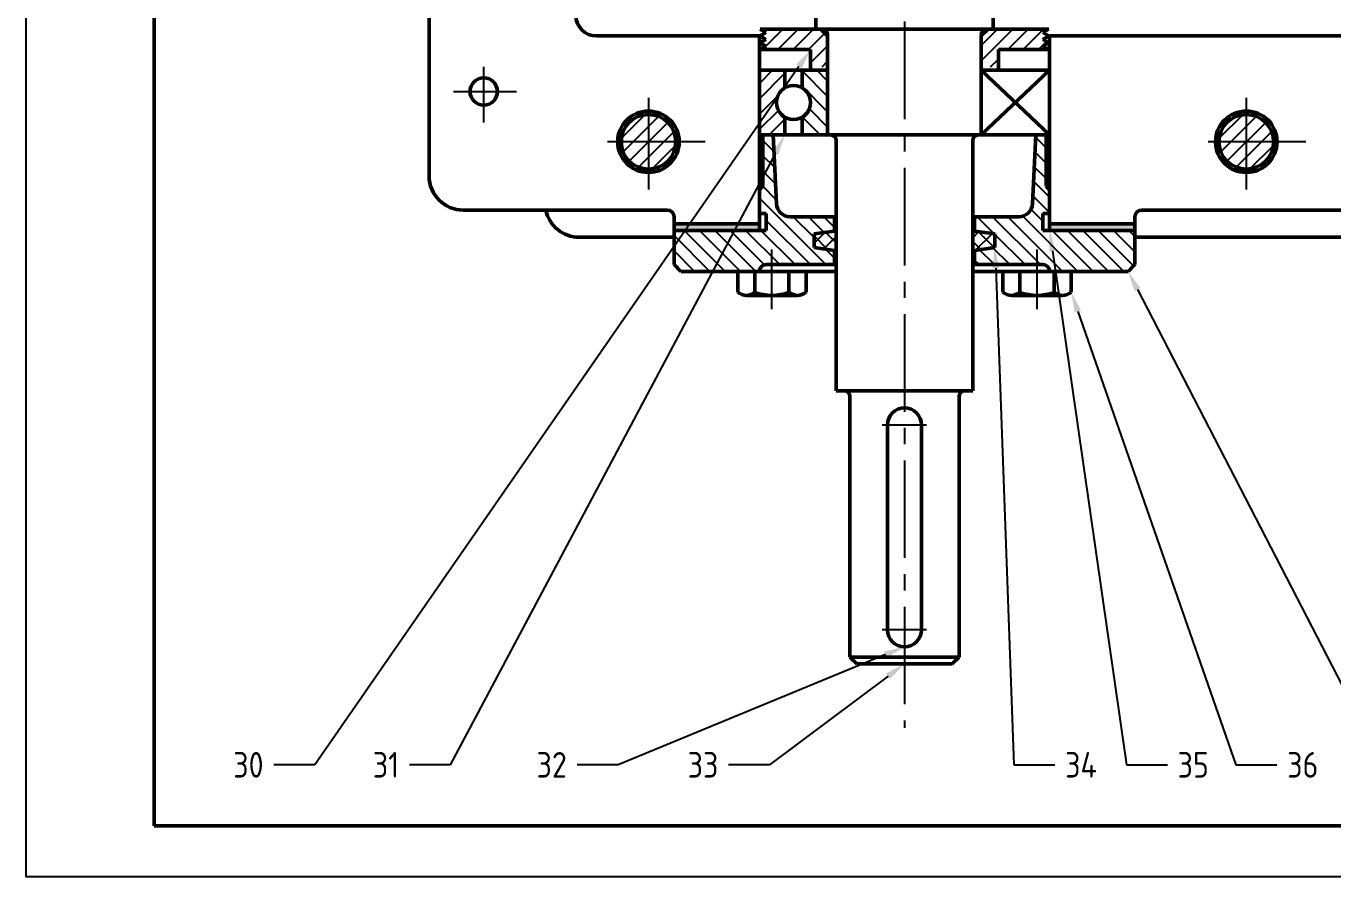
# Model space of a CAD drawing. Header units: millimetres. Extents: x -3078 to 425, y -739 to 825.
# Drawn here: x -3078.5 to -2823.3, y -211.8 to -45.6 of the extents above; entities that cross this region are included whole.
import ezdxf
from ezdxf import colors
from ezdxf.entities.mleader import LeaderData, LeaderLine
from ezdxf.math import Vec2, Vec3

# ---------------------------------------------------------------- set-up
doc = ezdxf.new("R2010")
doc.units = ezdxf.units.MM
doc.linetypes.add('CENTER2', pattern=[28.575, 19.05, -3.175, 3.175, -3.175])
doc.layers.add('中心线', color=1, linetype='CENTER2')
doc.layers.add('细实线', color=7, linetype='Continuous')
doc.layers.add('图层1', color=7, linetype='Continuous', lineweight=50)
doc.layers.add('粗实线', color=7, linetype='Continuous', lineweight=50)
doc.styles.add('公差', font='gbenor.shx', dxfattribs={"height": 5})
pattern_1 = [(45, (-3048.1508, 288.3801), (-1.496709, 1.496709), [])]

msp = doc.modelspace()

# ---------------------------------------------------------------- hatches: boundary and pattern name
at = {"layer": '粗实线'}
h = msp.add_hatch(color=256, dxfattribs=at)
h.dxf.hatch_style = 1
h.paths.add_polyline_path([(-2935.3014, -85.5084), (-2935.3014, -84.1751), (-2951.9681, -84.1751), (-2951.9681, -85.5084)])
h.paths.add_polyline_path([(-2861.9681, -85.5084), (-2861.9681, -84.1751), (-2878.6347, -84.1751), (-2878.6347, -85.5084)])
at = {"layer": '细实线'}
h = msp.add_hatch(dxfattribs=at)
h.set_pattern_fill('ANSI31', color=256, scale=0.666667)
h.set_pattern_definition(pattern_1)
h.paths.add_polyline_path([(-2805.1347, 77.4927), (-2801.1347, 77.4927), (-2801.1347, 80.5166, -0.26794919), (-2802.4681, 82.826, -0.26794919), (-2801.1347, 85.1354), (-2801.1347, 88.1594), (-2805.1347, 88.1594)])
h.paths.add_polyline_path([(-2664.0514, 84.4916, -0.26794919), (-2662.1764, 87.7392), (-2662.1764, 91.4916), (-2667.8014, 91.4916), (-2667.8014, 77.4916), (-2662.1764, 77.4916), (-2662.1764, 81.244, -0.26794919)])
h.paths.add_polyline_path([(-2667.8014, -68.1751), (-2662.1764, -68.1751), (-2662.1764, -64.4227, -0.26794919), (-2664.0514, -61.1751, -0.26794919), (-2662.1764, -57.9275), (-2662.1764, -54.1751), (-2667.8014, -54.1751)])
h.paths.add_polyline_path([(-2802.4681, -59.5084, -0.26794919), (-2801.1347, -57.199), (-2801.1347, -54.1751), (-2805.1347, -54.1751), (-2805.1347, -64.8417), (-2801.1347, -64.8417), (-2801.1347, -61.8178, -0.26794919)])
h.paths.add_polyline_path([(-2931.9681, -60.5084, -0.26794919), (-2930.3014, -57.6217), (-2930.3014, -54.1751), (-2935.3014, -54.1751), (-2935.3014, -66.8417), (-2930.3014, -66.8417), (-2930.3014, -63.3952, -0.26794919)])
h = msp.add_hatch(dxfattribs=at)
h.set_pattern_fill('ANSI31', color=256, scale=0.666667, angle=90)
h.set_pattern_definition([(135, (-3048.1508, 288.3801), (-1.496709, -1.496709), [])])
h.paths.add_polyline_path([(-2797.1347, 82.826, -0.26794919), (-2798.4681, 80.5166), (-2798.4681, 77.4927), (-2794.4681, 77.4927), (-2794.4681, 77.5173), (-2794.4681, 88.1594), (-2798.4681, 88.1594), (-2798.4681, 85.1354, -0.26794919)])
h.paths.add_polyline_path([(-2656.5514, 84.4916, -0.26794919), (-2658.4264, 81.244), (-2658.4264, 77.4916), (-2652.8014, 77.4916), (-2652.8014, 91.4916), (-2658.4264, 91.4916), (-2658.4264, 87.7392, -0.26794919)])
h.paths.add_polyline_path([(-2926.9681, -66.8417), (-2921.9681, -66.8417), (-2921.9681, -54.1751), (-2926.9681, -54.1751), (-2926.9681, -57.6217, -0.26794919), (-2925.3014, -60.5084, -0.26794919), (-2926.9681, -63.3952)])
h.paths.add_polyline_path([(-2794.4681, -54.1751), (-2798.4681, -54.1751), (-2798.4681, -57.199, -0.26794919), (-2797.1347, -59.5084, -0.26794919), (-2798.4681, -61.8178), (-2798.4681, -64.8417), (-2794.4681, -64.8417)])
h.paths.add_polyline_path([(-2652.8014, -54.1751), (-2658.4264, -54.1751), (-2658.4264, -57.9275, -0.26794919), (-2656.5514, -61.1751, -0.26794919), (-2658.4264, -64.4227), (-2658.4264, -68.1751), (-2652.8014, -68.1751)])
h = msp.add_hatch(dxfattribs=at)
h.set_pattern_fill('ANSI31', color=256, scale=0.666667)
h.set_pattern_definition(pattern_1)
h.paths.add_polyline_path([(-2921.9681, -47.5084), (-2923.3014, -46.1751), (-2935.1681, -46.1751), (-2934.0134, -46.8417), (-2935.1681, -47.5084), (-2934.0134, -48.1751), (-2935.1681, -48.8417), (-2934.0134, -49.5084), (-2935.1681, -50.1751), (-2925.3014, -50.1751), (-2925.3014, -53.5084), (-2921.9681, -53.5084)])
h.paths.add_polyline_path([(-2879.9228, -46.8417), (-2878.7681, -46.1751), (-2890.6347, -46.1751), (-2891.9681, -47.5084), (-2891.9681, -53.5084), (-2888.6347, -53.5084), (-2888.6347, -50.1751), (-2878.7681, -50.1751), (-2879.9228, -49.5084), (-2878.7681, -48.8417), (-2879.9228, -48.1751), (-2878.7681, -47.5084)])
h = msp.add_hatch(dxfattribs=at)
h.set_pattern_fill('ANSI31', color=256, scale=0.6667)
h.paths.add_polyline_path([(-2956.9681, -62.8417, 0.41421356), (-2962.3014, -68.1751), (-2956.9681, -68.1751)], flags=17)
h.paths.add_polyline_path([(-2956.9681, -62.8417), (-2956.9681, -62.1751, 0.41421356), (-2962.9681, -68.1751), (-2962.3014, -68.1751, -0.41421356)])
h.paths.add_polyline_path([(-2956.9681, -62.8417), (-2956.9681, -68.1751), (-2951.6347, -68.1751, 0.41421356)], flags=17)
h.paths.add_polyline_path([(-2956.9681, -62.1751), (-2956.9681, -62.8417, -0.41421356), (-2951.6347, -68.1751), (-2950.9681, -68.1751, 0.41421356)])
h.paths.add_polyline_path([(-2956.9681, -68.1751), (-2962.3014, -68.1751, 0.41421356), (-2956.9681, -73.5084)], flags=17)
h.paths.add_polyline_path([(-2956.9681, -73.5084, -0.41421356), (-2962.3014, -68.1751), (-2962.9681, -68.1751, 0.41421356), (-2956.9681, -74.1751)])
h.paths.add_polyline_path([(-2951.6347, -68.1751), (-2956.9681, -68.1751), (-2956.9681, -73.5084, 0.41421356)], flags=17)
h.paths.add_polyline_path([(-2950.9681, -68.1751), (-2951.6347, -68.1751, -0.41421356), (-2956.9681, -73.5084), (-2956.9681, -74.1751, 0.41421356)])
h = msp.add_hatch(dxfattribs=at)
h.set_pattern_fill('ANSI31', color=256, scale=0.6667)
h.paths.add_polyline_path([(-2840.2181, -62.8417), (-2840.2181, -62.1751, 0.41421356), (-2846.2181, -68.1751), (-2845.5514, -68.1751, -0.41421356)])
h.paths.add_polyline_path([(-2840.2181, -62.8417, 0.41421356), (-2845.5514, -68.1751), (-2840.2181, -68.1751)], flags=17)
h.paths.add_polyline_path([(-2840.2181, -68.1751), (-2845.5514, -68.1751, 0.41421356), (-2840.2181, -73.5084)], flags=17)
h.paths.add_polyline_path([(-2845.5514, -68.1751), (-2846.2181, -68.1751, 0.41421356), (-2840.2181, -74.1751), (-2840.2181, -73.5084, -0.41421356)])
h.paths.add_polyline_path([(-2834.8847, -68.1751), (-2840.2181, -68.1751), (-2840.2181, -73.5084, 0.41421356)], flags=17)
h.paths.add_polyline_path([(-2840.2181, -62.8417), (-2840.2181, -68.1751), (-2834.8847, -68.1751, 0.41421356)], flags=17)
h.paths.add_polyline_path([(-2840.2181, -62.1751), (-2840.2181, -62.8417, -0.41421356), (-2834.8847, -68.1751), (-2834.2181, -68.1751, 0.41421356)])
h.paths.add_polyline_path([(-2834.2181, -68.1751), (-2834.8847, -68.1751, -0.41421356), (-2840.2181, -73.5084), (-2840.2181, -74.1751, 0.41421356)])
h = msp.add_hatch(dxfattribs=at)
h.set_pattern_fill('ANSI31', color=256, scale=0.6667, angle=90)
h.paths.add_polyline_path([(-2949.7879, -85.5084), (-2951.9681, -85.5084), (-2951.9681, -88.6544)], flags=17)
h.paths.add_polyline_path([(-2940.2153, -85.5084), (-2949.7879, -85.5084), (-2951.9681, -88.6544), (-2951.9681, -92.1751), (-2950.6347, -93.5084), (-2944.4641, -93.5084)])
h.paths.add_polyline_path([(-2920.6347, -89.4039), (-2924.6347, -88.8418), (-2924.6347, -87.5084), (-2924.6347, -86.1751), (-2920.6347, -85.6129), (-2920.6347, -82.8418), (-2929.2981, -82.8418, -0.39965564), (-2931.9614, -80.3083), (-2932.434, -70.8571), (-2934.6347, -75.0009), (-2934.6347, -76.8417), (-2935.3014, -77.4739), (-2935.3014, -82.1751), (-2933.9681, -82.1751), (-2933.9681, -85.5084), (-2935.3014, -85.5084), (-2940.2153, -85.5084), (-2944.4641, -93.5084), (-2935.3014, -93.5084, -0.41421356), (-2933.9681, -92.1751), (-2920.6347, -92.1751)])
h.paths.add_polyline_path([(-2932.6347, -66.8417), (-2934.6347, -66.8417), (-2934.6347, -75.0009), (-2932.434, -70.8571)])
h.paths.add_polyline_path([(-2861.9681, -85.5084), (-2878.6347, -85.5084), (-2879.9681, -85.5084), (-2879.9681, -82.1751), (-2878.6347, -82.1751), (-2878.6347, -77.4739), (-2879.3014, -76.8417), (-2879.3014, -66.8417), (-2881.3014, -66.8417), (-2881.9747, -80.3083, -0.39965564), (-2884.6381, -82.8418), (-2893.3014, -82.8418), (-2893.3014, -85.6129), (-2889.3014, -86.1751), (-2889.3014, -87.5084), (-2889.3014, -88.8418), (-2893.3014, -89.4039), (-2893.3014, -92.1751), (-2879.9681, -92.1751, -0.41421356), (-2878.6347, -93.5084), (-2874.3742, -93.5084), (-2863.3014, -93.5084), (-2861.9681, -92.1751)])
h = msp.add_hatch(dxfattribs=at)
h.set_pattern_fill('ANSI37', color=256, scale=0.666667)
h.set_pattern_definition([(45, (-3048.1508, 288.3801), (-1.496709, 1.496709), []), (135, (-3048.1508, 288.3801), (-1.496709, -1.496709), [])])
h.paths.add_polyline_path([(-2924.6347, -87.5084), (-2924.6347, -88.8418), (-2920.6347, -89.4039), (-2920.3014, -89.4039), (-2920.3014, -85.6129), (-2920.6347, -85.6129), (-2924.6347, -86.1751)])
h.paths.add_polyline_path([(-2889.3014, -88.8418), (-2889.3014, -87.5084), (-2889.3014, -86.1751), (-2893.3014, -85.6129), (-2893.6347, -85.6129), (-2893.6347, -89.4039), (-2893.3014, -89.4039)])

# ---------------------------------------------------------------- linework, layer by layer
msp.add_lwpolyline([(-3078.4892, 629.2199), (-1889.4892, 629.2199), (-1889.4892, -211.7801), (-3078.4892, -211.7801)], close=True)
at = {"layer": '中心线'}
for p, q in [((-2989.1347, -64.4134), (-2989.1347, -53.5084)), ((-2995.0076, -58.3417), (-2982.7552, -58.3417)), ((-2956.9681, -59.6154), (-2956.9681, -77.4852)), ((-2840.2181, -59.6154), (-2840.2181, -77.4852)), ((-2945.9122, -68.1751), (-2968.024, -68.1751)), ((-2828.5886, -68.1751), (-2850.7004, -68.1751)), ((-2932.858, -100.8643), (-2932.858, -89.2086)), ((-2881.0781, -100.8643), (-2881.0781, -89.2086)), ((-2902.6388, -123.5084), (-2911.2974, -123.5084)), ((-2902.6388, -163.5084), (-2911.2974, -163.5084))]:
    msp.add_line(p, q, dxfattribs=at)
msp.add_lwpolyline([(-2906.9681, 126.7452), (-2906.9681, -182.6505)], dxfattribs=at)
at = {"layer": '图层1'}
for q in [(-3053.4892, 619.2199), (-1899.4892, -201.7801)]:
    msp.add_line((-3053.4892, -201.7801), q, dxfattribs=at)
at = {"layer": '粗实线'}
for p, q in [((-2999.8014, 98.1583), (-2999.8014, -74.8417)), ((-2924.3014, -42.1751), (-2924.3014, -46.1751)), ((-2889.6347, -46.1751), (-2889.6347, -42.1751)), ((-2967.1347, -47.5084), (-2935.3014, -47.5084)), ((-2935.3014, -85.5084), (-2935.3014, -47.5084)), ((-2935.1681, -46.1751), (-2934.0134, -46.8417)), ((-2935.1681, -46.1751), (-2923.3014, -46.1751)), ((-2935.1681, -47.5084), (-2934.0134, -46.8417)), ((-2935.1681, -47.5084), (-2934.0134, -48.1751)), ((-2935.1681, -48.8417), (-2934.0134, -48.1751)), ((-2924.3014, -46.1751), (-2923.0347, -46.1751)), ((-2924.3014, -46.1751), (-2889.6347, -46.1751)), ((-2921.9681, -47.5084), (-2923.3014, -46.1751)), ((-2921.9681, -66.8417), (-2921.9681, -47.2417)), ((-2891.9681, -47.5084), (-2890.6347, -46.1751)), ((-2891.9681, -47.2417), (-2891.9681, -66.8417)), ((-2890.9014, -46.1751), (-2889.6347, -46.1751)), ((-2878.7681, -46.1751), (-2890.6347, -46.1751)), ((-2878.7681, -46.1751), (-2879.9228, -46.8417)), ((-2878.7681, -47.5084), (-2879.9228, -46.8417)), ((-2878.7681, -47.5084), (-2879.9228, -48.1751)), ((-2878.7681, -48.8417), (-2879.9228, -48.1751)), ((-2878.6347, -47.5084), (-2878.6347, -85.5084)), ((-2878.6347, -47.5084), (-2805.1347, -47.5084)), ((-2935.1681, -48.8417), (-2934.0134, -49.5084)), ((-2935.1681, -50.1751), (-2934.0134, -49.5084)), ((-2935.1681, -50.1751), (-2925.3014, -50.1751)), ((-2925.3014, -54.1751), (-2925.3014, -50.1751)), ((-2878.7681, -50.1751), (-2888.6347, -50.1751)), ((-2888.6347, -54.1751), (-2888.6347, -50.1751)), ((-2878.7681, -48.8417), (-2879.9228, -49.5084)), ((-2878.7681, -50.1751), (-2879.9228, -49.5084)), ((-2921.9681, -54.1751), (-2935.3014, -54.1751)), ((-2930.3014, -57.6217), (-2930.3014, -54.1751)), ((-2926.9681, -57.6217), (-2926.9681, -54.1751)), ((-2878.6347, -54.1751), (-2891.9681, -54.1751)), ((-2878.6347, -66.8417), (-2891.9681, -54.1751)), ((-2878.6347, -54.1751), (-2891.9681, -66.8417)), ((-2930.3014, -63.3952), (-2930.3014, -66.8417)), ((-2926.9681, -63.3952), (-2926.9681, -66.8417)), ((-2921.3681, -66.8417), (-2935.3014, -66.8417)), ((-2935.3014, -66.8417), (-2878.6347, -66.8417)), ((-2934.6347, -66.8417), (-2934.6347, -76.8417)), ((-2931.9614, -80.3083), (-2932.6347, -66.8417)), ((-2920.3014, -67.9084), (-2920.3014, -93.5084)), ((-2893.6347, -93.5084), (-2893.6347, -67.9084)), ((-2892.5681, -66.8417), (-2878.6347, -66.8417)), ((-2892.5681, -66.8417), (-2891.9681, -66.8417)), ((-2881.9747, -80.3083), (-2881.3014, -66.8417)), ((-2879.3014, -66.8417), (-2879.3014, -76.8417)), ((-2934.6347, -76.8417), (-2935.3014, -77.4739)), ((-2879.3014, -76.8417), (-2878.6347, -77.4739)), ((-2993.1347, -81.5084), (-2953.3014, -81.5084)), ((-2860.6347, -81.5084), (-2819.7469, -81.5084)), ((-2951.9681, -84.1751), (-2951.9681, -82.8417)), ((-2951.9681, -84.1751), (-2935.3014, -84.1751)), ((-2951.9681, -92.1751), (-2951.9681, -84.1751)), ((-2935.3014, -82.1751), (-2933.9681, -82.1751)), ((-2935.3014, -85.5084), (-2935.3014, -84.1751)), ((-2933.9681, -82.1751), (-2933.9681, -85.5084)), ((-2920.3014, -82.8418), (-2929.2981, -82.8418)), ((-2920.6347, -82.8418), (-2920.3014, -82.8418)), ((-2920.6347, -85.6129), (-2920.6347, -82.8418)), ((-2893.6347, -82.8418), (-2884.6381, -82.8418)), ((-2893.3014, -85.6129), (-2893.3014, -82.8418)), ((-2878.6347, -82.1751), (-2879.9681, -82.1751)), ((-2879.9681, -82.1751), (-2879.9681, -85.5084)), ((-2878.6347, -84.1751), (-2861.9681, -84.1751)), ((-2861.9681, -82.8417), (-2861.9681, -92.1751)), ((-2861.9681, -84.1751), (-2861.9681, -82.8417)), ((-2951.9681, -85.5084), (-2935.3014, -85.5084)), ((-2933.9681, -85.5084), (-2935.3014, -85.5084)), ((-2924.6347, -86.1751), (-2920.6347, -85.6129)), ((-2924.6347, -87.5084), (-2924.6347, -86.1751)), ((-2920.6347, -85.6129), (-2920.3014, -85.6129)), ((-2893.3014, -85.6129), (-2893.6347, -85.6129)), ((-2889.3014, -86.1751), (-2893.3014, -85.6129)), ((-2889.3014, -87.5084), (-2889.3014, -86.1751)), ((-2879.9681, -85.5084), (-2878.6347, -85.5084)), ((-2878.6347, -85.5084), (-2861.9681, -85.5084)), ((-2970.4681, -86.8417), (-2951.9681, -86.8417)), ((-2924.6347, -87.5084), (-2924.6347, -88.8418)), ((-2924.6347, -88.8418), (-2920.6347, -89.4039)), ((-2889.3014, -88.8418), (-2893.3014, -89.4039)), ((-2889.3014, -87.5084), (-2889.3014, -88.8418)), ((-2861.9681, -86.8417), (-2818.4681, -86.8417)), ((-2920.6347, -92.1751), (-2920.6347, -89.4039)), ((-2920.6347, -89.4039), (-2920.3014, -89.4039)), ((-2893.3014, -89.4039), (-2893.6347, -89.4039)), ((-2893.3014, -92.1751), (-2893.3014, -89.4039)), ((-2951.9681, -92.1751), (-2950.6347, -93.5084)), ((-2920.3014, -93.5084), (-2950.6347, -93.5084)), ((-2926.2287, -93.5084), (-2939.562, -93.5084)), ((-2939.5247, -97.5539), (-2939.5247, -93.5084)), ((-2926.1913, -93.5084), (-2939.5247, -93.5084)), ((-2936.1913, -93.5084), (-2936.1913, -97.6032)), ((-2935.3014, -93.5084), (-2935.3014, -93.5084)), ((-2933.9681, -92.1751), (-2920.3014, -92.1751)), ((-2929.5247, -93.5084), (-2929.5247, -97.6032)), ((-2926.1913, -93.5084), (-2926.1913, -97.5539)), ((-2926.1913, -97.5539), (-2926.1913, -93.5084)), ((-2920.3014, -92.1751), (-2920.6347, -92.1751)), ((-2920.3014, -93.5084), (-2920.3014, -116.8417)), ((-2893.6347, -92.1751), (-2879.9681, -92.1751)), ((-2893.6347, -116.8417), (-2893.6347, -93.5084)), ((-2863.3014, -93.5084), (-2893.6347, -93.5084)), ((-2887.7448, -93.5084), (-2887.7448, -97.5539)), ((-2887.7448, -97.5539), (-2887.7448, -93.5084)), ((-2887.7075, -93.5084), (-2874.3742, -93.5084)), ((-2884.4115, -93.5084), (-2884.4115, -97.6032)), ((-2878.6347, -93.5084), (-2878.6347, -93.5084)), ((-2878.6347, -93.5084), (-2878.6347, -93.5084)), ((-2877.7448, -93.5084), (-2877.7448, -97.6032)), ((-2874.4115, -97.5539), (-2874.4115, -93.5084)), ((-2861.9681, -92.1751), (-2863.3014, -93.5084)), ((-2927.858, -98.1751), (-2937.858, -98.1751)), ((-2886.0781, -98.1751), (-2876.0781, -98.1751)), ((-2920.3014, -116.8417), (-2918.7014, -116.8417)), ((-2920.3014, -116.8417), (-2893.6347, -116.8417)), ((-2895.2347, -116.8417), (-2893.6347, -116.8417)), ((-2917.6347, -168.8417), (-2917.6347, -117.9084)), ((-2896.3014, -168.8417), (-2896.3014, -117.9084)), ((-2910.3014, -123.5084), (-2910.3014, -163.5084)), ((-2903.6347, -163.5084), (-2903.6347, -123.5084)), ((-2917.6347, -168.8417), (-2916.3014, -170.1751)), ((-2896.3014, -168.8417), (-2917.6347, -168.8417)), ((-2916.3014, -170.1751), (-2897.6347, -170.1751)), ((-2896.3014, -168.8417), (-2897.6347, -170.1751))]:
    msp.add_line(p, q, dxfattribs=at)
for centre, radius in [((-2989.1347, -58.3417), 2.6667), ((-2928.6347, -60.5084), 3.3333), ((-2956.9681, -68.1751), 6), ((-2956.9681, -68.1751), 5.3333), ((-2840.2181, -68.1751), 6), ((-2840.2181, -68.1751), 5.3333)]:
    msp.add_circle(centre, radius, dxfattribs=at)
for centre, radius, start, end in [((-2967.1347, -43.5084), 4, 180, 270), ((-2923.0347, -47.2417), 1.0667, 0, 90), ((-2890.9014, -47.2417), 1.0667, 90, 180), ((-2921.3681, -67.9084), 1.0667, 0, 90), ((-2892.5681, -67.9084), 1.0667, 90, 180), ((-2993.1347, -74.8417), 6.6667, 180, 270), ((-2970.4681, -80.1751), 6.6667, 191.536959, 270), ((-2953.3014, -82.8417), 1.3333, 0, 90), ((-2929.2981, -80.1751), 2.6667, 182.862405, 270), ((-2884.6381, -80.1751), 2.6667, 270, 357.137595), ((-2860.6347, -82.8417), 1.3333, 90, 180), ((-2933.9681, -93.5084), 1.3333, 90, 180), ((-2879.9681, -93.5084), 1.3333, 0, 90), ((-2937.858, -95.6286), 2.5464, 229.117608, 310.882392), ((-2932.858, -88.1751), 10, 250.528779, 289.471221), ((-2927.858, -95.6286), 2.5464, 229.117608, 310.882392), ((-2886.0781, -95.6286), 2.5464, 229.117608, 310.882392), ((-2881.0781, -88.1751), 10, 250.528779, 289.471221), ((-2876.0781, -95.6286), 2.5464, 229.117608, 310.882392), ((-2918.7014, -117.9084), 1.0667, 0, 90), ((-2895.2347, -117.9084), 1.0667, 90, 180), ((-2906.9681, -123.5084), 3.3333, 0, 180), ((-2906.9681, -163.5084), 3.3333, 180, 0)]:
    msp.add_arc(centre, radius, start, end, dxfattribs=at)

# ---------------------------------------------------------------- leaders
at = {"layer": '细实线'}
ml = msp.add_multileader_mtext('Standard', dxfattribs=at)
ml.set_content('30', color=256, style='公差')
ml.set_leader_properties()
ml.build(insert=Vec2(0, 0))
ctx = ml.context
ctx.base_point, ctx.char_height, ctx.plane_origin = Vec3(-3038.7132, -189.8912), 5, Vec3(-2925.3014, -50.1751)
ctx.text_align_type = 2
notes = []
notes.append((ctx, [(0, (1, 1, 0), (-3022.1266, -189.8912), (-1, 0), 8, [(0, [(-2925.3014, -50.1751)], 0, [])])]))
ctx.mtext.insert, ctx.mtext.alignment, ctx.mtext.flow_direction = Vec3(-3032.1266, -187.3912), 3, 5
ml = msp.add_multileader_mtext('Standard', dxfattribs=at)
ml.set_content('31', color=256, style='公差')
ml.set_leader_properties()
ml.build(insert=Vec2(0, 0))
ctx = ml.context
ctx.base_point, ctx.char_height, ctx.plane_origin = Vec3(-3011.4031, -189.8912), 5, Vec3(-2930.3014, -66.8417)
ctx.text_align_type = 2
notes.append((ctx, [(0, (1, 1, 0), (-2995.6531, -189.8912), (-1, 0), 8, [(0, [(-2930.3014, -66.8417)], 0, [])])]))
ctx.mtext.insert, ctx.mtext.alignment, ctx.mtext.flow_direction = Vec3(-3005.6531, -187.3912), 3, 5
ml = msp.add_multileader_mtext('Standard', dxfattribs=at)
ml.set_content('35', color=256, style='公差')
ml.set_leader_properties()
ml.build(insert=Vec2(0, 0))
ctx = ml.context
ctx.base_point, ctx.char_height, ctx.plane_origin = Vec3(-2855.6311, -189.8912), 5, Vec3(-2878.6347, -85.5084)
notes.append((ctx, [(0, (1, 1, 0), (-2863.6311, -189.8912), (1, 0), 8, [(0, [(-2878.6347, -85.5084)], 0, [])])]))
ctx.mtext.insert, ctx.mtext.flow_direction = Vec3(-2853.6311, -187.3912), 5
ml = msp.add_multileader_mtext('Standard', dxfattribs=at)
ml.set_content('34', color=256, style='公差')
ml.set_leader_properties()
ml.build(insert=Vec2(0, 0))
ctx = ml.context
ctx.base_point, ctx.char_height, ctx.plane_origin = Vec3(-2877.5913, -189.8912), 5, Vec3(-2889.3014, -88.8418)
notes.append((ctx, [(0, (1, 1, 0), (-2885.5913, -189.8912), (1, 0), 8, [(0, [(-2889.3014, -88.8418)], 0, [])])]))
ctx.mtext.insert, ctx.mtext.flow_direction = Vec3(-2875.5913, -187.3912), 5
ml = msp.add_multileader_mtext('Standard', dxfattribs=at)
ml.set_content('37', color=256, style='公差')
ml.set_leader_properties()
ml.build(insert=Vec2(0, 0))
ctx = ml.context
ctx.base_point, ctx.char_height, ctx.plane_origin = Vec3(-2805.5113, -189.8912), 5, Vec3(-2863.3014, -93.5084)
notes.append((ctx, [(0, (1, 1, 0), (-2813.5113, -189.8912), (1, 0), 8, [(0, [(-2863.3014, -93.5084)], 0, [])])]))
ctx.mtext.insert, ctx.mtext.flow_direction = Vec3(-2803.5113, -187.3912), 5
ml = msp.add_multileader_mtext('Standard', dxfattribs=at)
ml.set_content('36', color=256, style='公差')
ml.set_leader_properties()
ml.build(insert=Vec2(0, 0))
ctx = ml.context
ctx.base_point, ctx.char_height, ctx.plane_origin = Vec3(-2834.2312, -189.8912), 5, Vec3(-2874.4115, -97.5539)
notes.append((ctx, [(0, (1, 1, 0), (-2842.2312, -189.8912), (1, 0), 8, [(0, [(-2874.4115, -97.5539)], 0, [])])]))
ctx.mtext.insert, ctx.mtext.flow_direction = Vec3(-2832.2312, -187.3912), 5
ml = msp.add_multileader_mtext('Standard', dxfattribs=at)
ml.set_content('32', color=256, style='公差')
ml.set_leader_properties()
ml.build(insert=Vec2(0, 0))
ctx = ml.context
ctx.base_point, ctx.char_height, ctx.plane_origin = Vec3(-2979.737, -189.8912), 5, Vec3(-2906.9681, -166.8417)
ctx.text_align_type = 2
notes.append((ctx, [(0, (1, 1, 0), (-2962.9034, -189.8912), (-1, 0), 8, [(0, [(-2906.9681, -166.8417)], 0, [])])]))
ctx.mtext.insert, ctx.mtext.alignment, ctx.mtext.flow_direction = Vec3(-2972.9034, -187.3912), 3, 5
ml = msp.add_multileader_mtext('Standard', dxfattribs=at)
ml.set_content('33', color=256, style='公差')
ml.set_leader_properties()
ml.build(insert=Vec2(0, 0))
ctx = ml.context
ctx.base_point, ctx.char_height, ctx.plane_origin = Vec3(-2950.0691, -189.8912), 5, Vec3(-2906.9681, -170.1751)
ctx.text_align_type = 2
notes.append((ctx, [(0, (1, 1, 0), (-2933.3131, -189.8912), (-1, 0), 8, [(0, [(-2906.9681, -170.1751)], 0, [])])]))
ctx.mtext.insert, ctx.mtext.alignment, ctx.mtext.flow_direction = Vec3(-2943.3131, -187.3912), 3, 5
for ctx, leaders in notes:
    for number, flags, end, landing, length, lines in leaders:
        leader = LeaderData()
        leader.index, (leader.has_last_leader_line, leader.has_dogleg_vector, leader.attachment_direction) = number, flags
        leader.last_leader_point, leader.dogleg_vector, leader.dogleg_length = Vec3(end), Vec3(landing), length
        for number, points, colour, breaks in lines:
            line = LeaderLine()
            line.index, line.vertices, line.color, line.breaks = number, Vec3.list(points), colors.encode_raw_color(colour), breaks
            leader.lines.append(line)
        ctx.leaders.append(leader)

doc.saveas('drawing.dxf')
